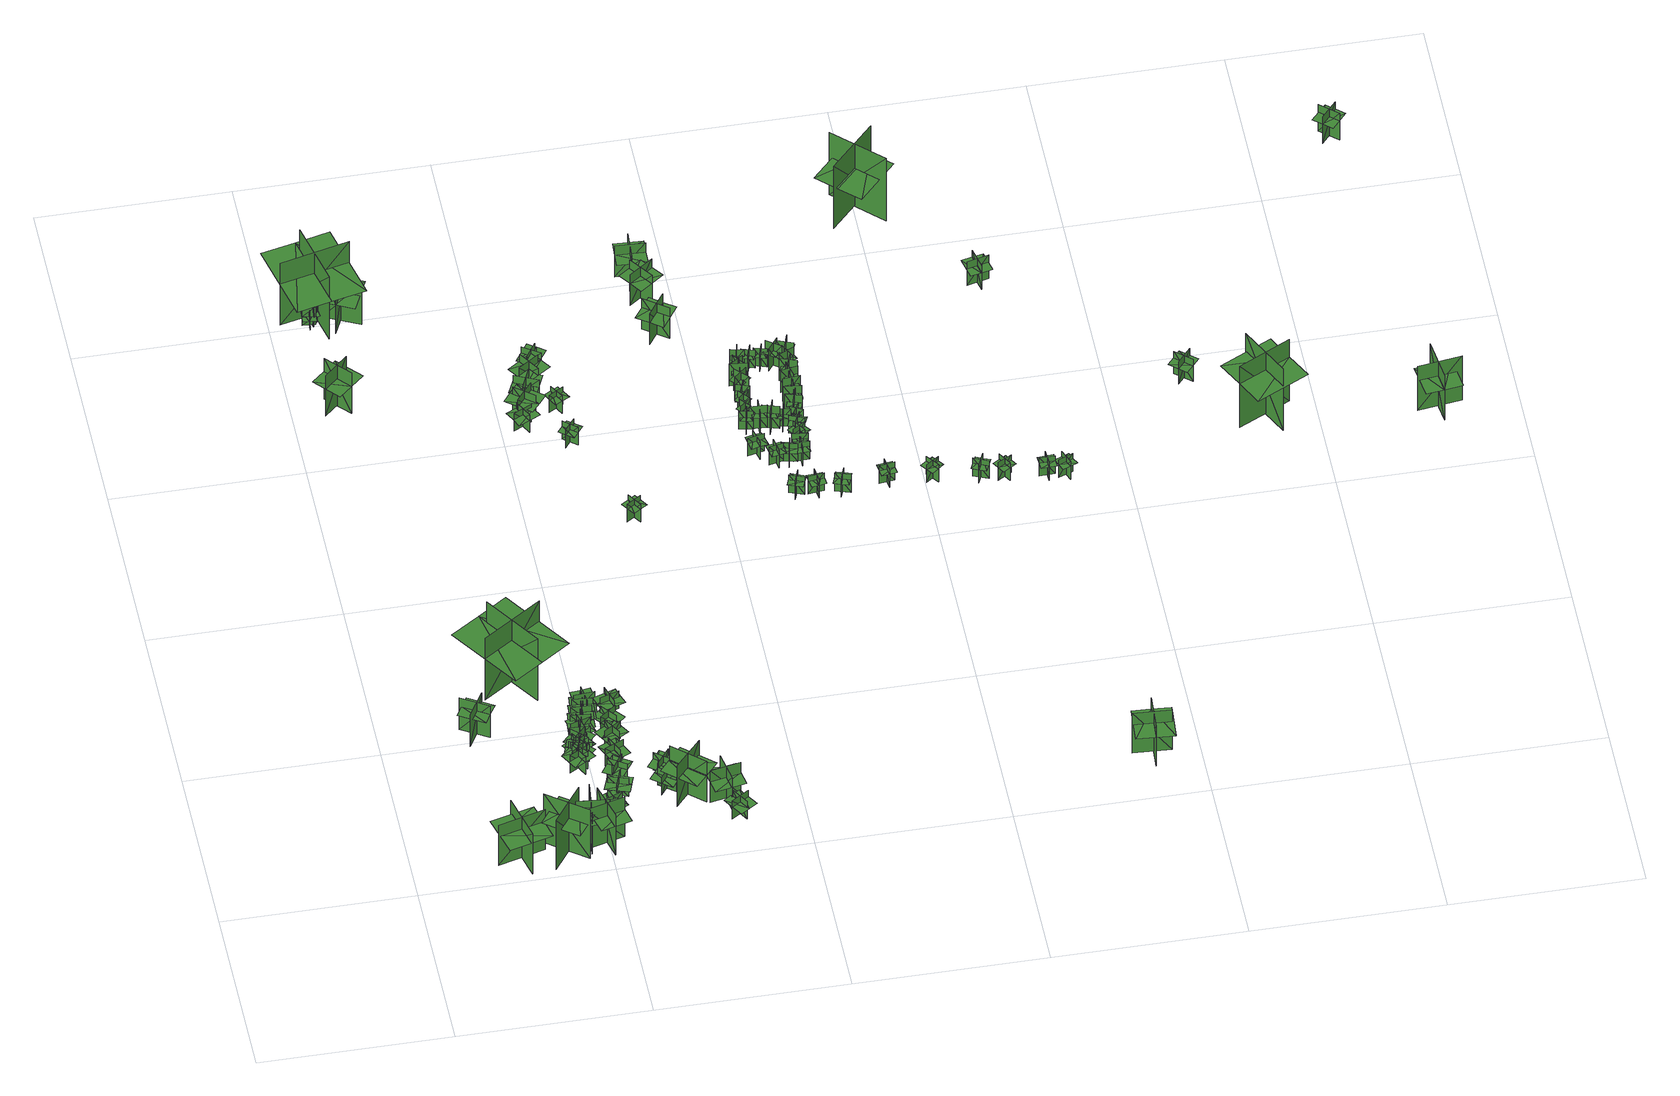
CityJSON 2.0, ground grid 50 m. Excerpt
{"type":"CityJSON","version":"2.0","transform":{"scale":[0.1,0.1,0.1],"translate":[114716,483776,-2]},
"CityObjects":{
"tree1":{"type":"SolitaryVegetationObject","geometry":[{"type":"MultiSurface","lod":"1","boundaries":[[[0,1,2]],[[0,2,3]],[[4,5,6]],[[4,6,7]],[[8,9,10]],[[8,10,11]],[[8,11,12]],[[8,12,13]]]}]},
"tree2":{"type":"SolitaryVegetationObject","geometry":[{"type":"MultiSurface","lod":"1","boundaries":[[[14,15,16]],[[14,16,17]],[[18,19,20]],[[18,20,21]],[[22,23,24]],[[22,24,25]],[[22,26,27]],[[22,27,23]]]}]},
"tree3":{"type":"SolitaryVegetationObject","geometry":[{"type":"MultiSurface","lod":"1","boundaries":[[[28,29,30]],[[28,30,31]],[[32,33,34]],[[32,34,35]],[[36,37,38]],[[36,38,39]],[[36,39,40]],[[36,40,41]]]}]},
"tree4":{"type":"SolitaryVegetationObject","geometry":[{"type":"MultiSurface","lod":"1","boundaries":[[[42,43,44]],[[42,44,45]],[[46,47,48]],[[46,48,49]],[[50,51,52]],[[50,52,53]],[[50,53,54]],[[50,54,55]]]}]},
"tree5":{"type":"SolitaryVegetationObject","geometry":[{"type":"MultiSurface","lod":"1","boundaries":[[[56,57,58]],[[56,58,59]],[[60,61,62]],[[60,62,63]],[[64,65,66]],[[64,66,67]],[[64,67,68]],[[64,68,69]]]}]},
"tree6":{"type":"SolitaryVegetationObject","geometry":[{"type":"MultiSurface","lod":"1","boundaries":[[[70,71,72]],[[70,72,73]],[[74,75,76]],[[74,76,77]],[[78,79,80]],[[78,80,81]],[[78,81,82]],[[78,82,83]]]}]},
"tree7":{"type":"SolitaryVegetationObject","geometry":[{"type":"MultiSurface","lod":"1","boundaries":[[[84,85,86]],[[84,86,87]],[[88,89,90]],[[88,90,91]],[[92,93,94]],[[92,94,95]],[[92,95,96]],[[92,96,97]]]}]},
"tree8":{"type":"SolitaryVegetationObject","geometry":[{"type":"MultiSurface","lod":"1","boundaries":[[[98,99,100]],[[98,100,101]],[[102,103,104]],[[102,104,105]],[[106,107,108]],[[106,108,109]],[[106,109,110]],[[106,110,111]]]}]},
"tree9":{"type":"SolitaryVegetationObject","geometry":[{"type":"MultiSurface","lod":"1","boundaries":[[[112,113,114]],[[112,114,115]],[[116,117,118]],[[116,118,119]],[[120,121,122]],[[120,122,123]],[[120,123,124]],[[120,124,125]]]}]},
"tree10":{"type":"SolitaryVegetationObject","geometry":[{"type":"MultiSurface","lod":"1","boundaries":[[[126,127,128]],[[126,128,129]],[[130,131,132]],[[130,132,133]],[[134,135,136]],[[134,136,137]],[[134,137,138]],[[134,138,139]]]}]},
"tree11":{"type":"SolitaryVegetationObject","geometry":[{"type":"MultiSurface","lod":"1","boundaries":[[[140,141,142]],[[140,142,143]],[[144,145,146]],[[144,146,147]],[[148,149,150]],[[148,150,151]],[[148,151,152]],[[148,152,153]]]}]},
"tree12":{"type":"SolitaryVegetationObject","geometry":[{"type":"MultiSurface","lod":"1","boundaries":[[[154,155,156]],[[154,156,157]],[[158,159,160]],[[158,160,161]],[[162,163,164]],[[162,164,165]],[[162,165,166]],[[162,166,167]]]}]},
"tree13":{"type":"SolitaryVegetationObject","geometry":[{"type":"MultiSurface","lod":"1","boundaries":[[[168,169,170]],[[168,170,171]],[[172,173,174]],[[172,174,175]],[[176,177,178]],[[176,178,179]],[[176,179,180]],[[176,180,181]]]}]},
"tree14":{"type":"SolitaryVegetationObject","geometry":[{"type":"MultiSurface","lod":"1","boundaries":[[[182,183,184]],[[182,184,185]],[[186,187,188]],[[186,188,189]],[[190,191,192]],[[190,192,193]],[[190,193,194]],[[190,194,195]]]}]},
"tree15":{"type":"SolitaryVegetationObject","geometry":[{"type":"MultiSurface","lod":"1","boundaries":[[[196,197,198]],[[196,198,199]],[[200,201,202]],[[200,202,203]],[[204,205,206]],[[204,206,207]],[[204,208,209]],[[204,209,205]]]}]},
"tree16":{"type":"SolitaryVegetationObject","geometry":[{"type":"MultiSurface","lod":"1","boundaries":[[[210,211,212]],[[210,212,213]],[[214,215,216]],[[214,216,217]],[[218,219,220]],[[218,220,221]],[[218,221,222]],[[218,222,223]]]}]},
"tree17":{"type":"SolitaryVegetationObject","geometry":[{"type":"MultiSurface","lod":"1","boundaries":[[[224,225,226]],[[224,226,227]],[[228,229,230]],[[228,230,231]],[[232,233,234]],[[232,234,235]],[[232,235,236]],[[232,236,237]]]}]},
"tree18":{"type":"SolitaryVegetationObject","geometry":[{"type":"MultiSurface","lod":"1","boundaries":[[[238,239,240]],[[238,240,241]],[[242,243,244]],[[242,244,245]],[[246,247,248]],[[246,248,249]],[[246,249,250]],[[246,250,251]]]}]},
"tree19":{"type":"SolitaryVegetationObject","geometry":[{"type":"MultiSurface","lod":"1","boundaries":[[[252,253,254]],[[252,254,255]],[[256,257,258]],[[256,258,259]],[[260,261,262]],[[260,262,263]],[[260,263,264]],[[260,264,265]]]}]},
"tree20":{"type":"SolitaryVegetationObject","geometry":[{"type":"MultiSurface","lod":"1","boundaries":[[[266,267,268]],[[266,268,269]],[[270,271,272]],[[270,272,273]],[[274,275,276]],[[274,276,277]],[[274,277,278]],[[274,278,279]]]}]},
"tree21":{"type":"SolitaryVegetationObject","geometry":[{"type":"MultiSurface","lod":"1","boundaries":[[[280,281,282]],[[280,282,283]],[[284,285,286]],[[284,286,287]],[[288,289,290]],[[288,290,291]],[[288,291,292]],[[288,292,293]]]}]},
"tree22":{"type":"SolitaryVegetationObject","geometry":[{"type":"MultiSurface","lod":"1","boundaries":[[[294,295,296]],[[294,296,297]],[[298,299,300]],[[298,300,301]],[[302,303,304]],[[302,304,305]],[[302,305,306]],[[302,306,307]]]}]},
"tree23":{"type":"SolitaryVegetationObject","geometry":[{"type":"MultiSurface","lod":"1","boundaries":[[[308,309,310]],[[308,310,311]],[[312,313,314]],[[312,314,315]],[[316,317,318]],[[316,318,319]],[[316,319,320]],[[316,320,321]]]}]},
"tree24":{"type":"SolitaryVegetationObject","geometry":[{"type":"MultiSurface","lod":"1","boundaries":[[[322,323,324]],[[322,324,325]],[[326,327,328]],[[326,328,329]],[[330,331,327]],[[330,327,326]],[[332,333,323]],[[332,323,322]],[[322,323,334]],[[322,334,335]],[[322,336,337]],[[322,337,323]]]}]},
"tree25":{"type":"SolitaryVegetationObject","geometry":[{"type":"MultiSurface","lod":"1","boundaries":[[[338,339,340]],[[338,340,341]],[[342,343,344]],[[342,344,345]],[[346,347,343]],[[346,343,342]],[[348,349,339]],[[348,339,338]],[[338,339,350]],[[338,350,351]],[[338,352,353]],[[338,353,339]]]}]},
"tree26":{"type":"SolitaryVegetationObject","geometry":[{"type":"MultiSurface","lod":"1","boundaries":[[[354,355,356]],[[354,356,357]],[[358,359,360]],[[358,360,361]],[[362,363,364]],[[362,364,365]],[[362,365,366]],[[362,366,367]]]}]},
"tree27":{"type":"SolitaryVegetationObject","geometry":[{"type":"MultiSurface","lod":"1","boundaries":[[[368,369,370]],[[368,370,371]],[[372,373,374]],[[372,374,375]],[[376,377,373]],[[376,373,372]],[[378,379,369]],[[378,369,368]],[[368,369,380]],[[368,380,381]],[[368,382,383]],[[368,383,369]]]}]},
"tree28":{"type":"SolitaryVegetationObject","geometry":[{"type":"MultiSurface","lod":"1","boundaries":[[[384,385,386]],[[384,386,387]],[[388,389,390]],[[388,390,391]],[[392,393,394]],[[392,394,395]],[[392,395,396]],[[392,396,397]]]}]},
"tree29":{"type":"SolitaryVegetationObject","geometry":[{"type":"MultiSurface","lod":"1","boundaries":[[[398,399,400]],[[398,400,401]],[[402,403,404]],[[402,404,405]],[[406,407,408]],[[406,408,409]],[[406,409,410]],[[406,410,411]]]}]},
"tree30":{"type":"SolitaryVegetationObject","geometry":[{"type":"MultiSurface","lod":"1","boundaries":[[[412,413,414]],[[412,414,415]],[[416,417,418]],[[416,418,419]],[[420,421,422]],[[420,422,423]],[[420,423,424]],[[420,424,425]]]}]},
"tree31":{"type":"SolitaryVegetationObject","geometry":[{"type":"MultiSurface","lod":"1","boundaries":[[[426,427,428]],[[426,428,429]],[[430,431,432]],[[430,432,433]],[[434,435,436]],[[434,436,437]],[[434,437,438]],[[434,438,439]]]}]},
"tree32":{"type":"SolitaryVegetationObject","geometry":[{"type":"MultiSurface","lod":"1","boundaries":[[[440,441,442]],[[440,442,443]],[[444,445,446]],[[444,446,447]],[[448,449,450]],[[448,450,451]],[[448,451,452]],[[448,452,453]]]}]},
"tree33":{"type":"SolitaryVegetationObject","geometry":[{"type":"MultiSurface","lod":"1","boundaries":[[[454,455,456]],[[454,456,457]],[[458,459,460]],[[458,460,461]],[[462,463,464]],[[462,464,465]],[[462,463,466]],[[462,466,467]]]}]},
"tree34":{"type":"SolitaryVegetationObject","geometry":[{"type":"MultiSurface","lod":"1","boundaries":[[[468,469,470]],[[468,470,471]],[[472,473,474]],[[472,474,475]],[[476,477,478]],[[476,478,479]],[[476,477,480]],[[476,480,481]]]}]},
"tree35":{"type":"SolitaryVegetationObject","geometry":[{"type":"MultiSurface","lod":"1","boundaries":[[[482,483,484]],[[482,484,485]],[[486,487,488]],[[486,488,489]],[[490,491,492]],[[490,492,493]],[[490,493,494]],[[490,494,495]]]}]},
"tree36":{"type":"SolitaryVegetationObject","geometry":[{"type":"MultiSurface","lod":"1","boundaries":[[[496,497,498]],[[496,498,499]],[[500,501,502]],[[500,502,503]],[[504,505,506]],[[504,506,507]],[[504,507,508]],[[504,508,509]]]}]},
"tree37":{"type":"SolitaryVegetationObject","geometry":[{"type":"MultiSurface","lod":"1","boundaries":[[[510,511,512]],[[510,512,513]],[[514,515,516]],[[514,516,517]],[[518,519,520]],[[518,520,521]],[[518,521,522]],[[518,522,523]]]}]},
"tree38":{"type":"SolitaryVegetationObject","geometry":[{"type":"MultiSurface","lod":"1","boundaries":[[[524,525,526]],[[524,526,527]],[[528,529,530]],[[528,530,531]],[[532,533,534]],[[532,534,535]],[[532,535,536]],[[532,536,537]]]}]},
"tree39":{"type":"SolitaryVegetationObject","geometry":[{"type":"MultiSurface","lod":"1","boundaries":[[[538,539,540]],[[538,540,541]],[[542,543,544]],[[542,544,545]],[[546,547,548]],[[546,548,549]],[[546,549,550]],[[546,550,551]]]}]},
"tree40":{"type":"SolitaryVegetationObject","geometry":[{"type":"MultiSurface","lod":"1","boundaries":[[[552,553,554]],[[552,554,555]],[[556,557,558]],[[556,558,559]],[[560,561,562]],[[560,562,563]],[[560,563,564]],[[560,564,565]]]}]},
"tree41":{"type":"SolitaryVegetationObject","geometry":[{"type":"MultiSurface","lod":"1","boundaries":[[[566,567,568]],[[566,568,569]],[[570,571,572]],[[570,572,573]],[[574,575,576]],[[574,576,577]],[[574,577,578]],[[574,578,579]]]}]},
"tree42":{"type":"SolitaryVegetationObject","geometry":[{"type":"MultiSurface","lod":"1","boundaries":[[[580,581,582]],[[580,582,583]],[[584,585,586]],[[584,586,587]],[[588,589,590]],[[588,590,591]],[[588,591,592]],[[588,592,593]]]}]},
"tree43":{"type":"SolitaryVegetationObject","geometry":[{"type":"MultiSurface","lod":"1","boundaries":[[[594,595,596]],[[594,596,597]],[[598,599,600]],[[598,600,601]],[[602,603,604]],[[602,604,605]],[[602,605,606]],[[602,606,607]]]}]},
"tree44":{"type":"SolitaryVegetationObject","geometry":[{"type":"MultiSurface","lod":"1","boundaries":[[[608,609,610]],[[608,610,611]],[[612,613,614]],[[612,614,615]],[[616,617,618]],[[616,618,619]],[[616,619,620]],[[616,620,621]]]}]},
"tree45":{"type":"SolitaryVegetationObject","geometry":[{"type":"MultiSurface","lod":"1","boundaries":[[[622,623,624]],[[622,624,625]],[[626,627,628]],[[626,628,629]],[[630,631,632]],[[630,632,633]],[[630,633,634]],[[630,634,635]]]}]},
"tree46":{"type":"SolitaryVegetationObject","geometry":[{"type":"MultiSurface","lod":"1","boundaries":[[[636,637,638]],[[636,638,639]],[[640,641,642]],[[640,642,643]],[[644,645,646]],[[644,646,647]],[[644,647,648]],[[644,648,649]]]}]},
"tree47":{"type":"SolitaryVegetationObject","geometry":[{"type":"MultiSurface","lod":"1","boundaries":[[[650,651,652]],[[650,652,653]],[[654,655,656]],[[654,656,657]],[[658,659,660]],[[658,660,661]],[[658,661,662]],[[658,662,663]]]}]},
"tree48":{"type":"SolitaryVegetationObject","geometry":[{"type":"MultiSurface","lod":"1","boundaries":[[[664,665,666]],[[664,666,667]],[[668,669,670]],[[668,670,671]],[[672,673,674]],[[672,674,675]],[[672,675,676]],[[672,676,677]]]}]},
"tree49":{"type":"SolitaryVegetationObject","geometry":[{"type":"MultiSurface","lod":"1","boundaries":[[[678,679,680]],[[678,680,681]],[[682,683,684]],[[682,684,685]],[[686,687,688]],[[686,688,689]],[[686,689,690]],[[686,690,691]]]}]},
"tree50":{"type":"SolitaryVegetationObject","geometry":[{"type":"MultiSurface","lod":"1","boundaries":[[[692,693,694]],[[692,694,695]],[[696,697,698]],[[696,698,699]],[[700,701,702]],[[700,702,703]],[[700,703,704]],[[700,704,705]]]}]},
"tree51":{"type":"SolitaryVegetationObject","geometry":[{"type":"MultiSurface","lod":"1","boundaries":[[[706,707,708]],[[706,708,709]],[[710,711,712]],[[710,712,713]],[[714,715,716]],[[714,716,717]],[[714,717,718]],[[714,718,719]]]}]},
"tree52":{"type":"SolitaryVegetationObject","geometry":[{"type":"MultiSurface","lod":"1","boundaries":[[[720,721,722]],[[720,722,723]],[[724,725,726]],[[724,726,727]],[[728,729,730]],[[728,730,731]],[[728,731,732]],[[728,732,733]]]}]},
"tree53":{"type":"SolitaryVegetationObject","geometry":[{"type":"MultiSurface","lod":"1","boundaries":[[[734,735,736]],[[734,736,737]],[[738,739,740]],[[738,740,741]],[[742,743,744]],[[742,744,745]],[[742,745,746]],[[742,746,747]]]}]},
"tree54":{"type":"SolitaryVegetationObject","geometry":[{"type":"MultiSurface","lod":"1","boundaries":[[[748,749,750]],[[748,750,751]],[[752,753,754]],[[752,754,755]],[[756,757,758]],[[756,758,759]],[[756,759,760]],[[756,760,761]]]}]},
"tree55":{"type":"SolitaryVegetationObject","geometry":[{"type":"MultiSurface","lod":"1","boundaries":[[[762,763,764]],[[762,764,765]],[[766,767,768]],[[766,768,769]],[[770,771,772]],[[770,772,773]],[[770,773,774]],[[770,774,775]]]}]},
"tree56":{"type":"SolitaryVegetationObject","geometry":[{"type":"MultiSurface","lod":"1","boundaries":[[[776,777,778]],[[776,778,779]],[[780,781,782]],[[780,782,783]],[[784,785,786]],[[784,786,787]],[[784,787,788]],[[784,788,789]]]}]},
"tree57":{"type":"SolitaryVegetationObject","geometry":[{"type":"MultiSurface","lod":"1","boundaries":[[[790,791,792]],[[790,792,793]],[[794,795,796]],[[794,796,797]],[[798,799,800]],[[798,800,801]],[[798,801,802]],[[798,802,803]]]}]},
"tree58":{"type":"SolitaryVegetationObject","geometry":[{"type":"MultiSurface","lod":"1","boundaries":[[[804,805,806]],[[804,806,807]],[[808,809,810]],[[808,810,811]],[[812,813,814]],[[812,814,815]],[[812,815,816]],[[812,816,817]]]}]},
"tree59":{"type":"SolitaryVegetationObject","geometry":[{"type":"MultiSurface","lod":"1","boundaries":[[[818,819,820]],[[818,820,821]],[[822,823,824]],[[822,824,825]],[[826,827,828]],[[826,828,829]],[[826,829,830]],[[826,830,831]]]}]},
"tree60":{"type":"SolitaryVegetationObject","geometry":[{"type":"MultiSurface","lod":"1","boundaries":[[[832,833,834]],[[832,834,835]],[[836,837,838]],[[836,838,839]],[[840,841,842]],[[840,842,843]],[[840,843,844]],[[840,844,845]]]}]},
"tree61":{"type":"SolitaryVegetationObject","geometry":[{"type":"MultiSurface","lod":"1","boundaries":[[[846,847,848]],[[846,848,849]],[[850,851,852]],[[850,852,853]],[[854,855,856]],[[854,856,857]],[[854,857,858]],[[854,858,859]]]}]},
"tree62":{"type":"SolitaryVegetationObject","geometry":[{"type":"MultiSurface","lod":"1","boundaries":[[[860,861,862]],[[860,862,863]],[[864,865,866]],[[864,866,867]],[[868,869,870]],[[868,870,871]],[[868,871,872]],[[868,872,873]]]}]},
"tree63":{"type":"SolitaryVegetationObject","geometry":[{"type":"MultiSurface","lod":"1","boundaries":[[[874,875,876]],[[874,876,877]],[[878,879,880]],[[878,880,881]],[[882,883,884]],[[882,884,885]],[[882,885,886]],[[882,886,887]]]}]},
"tree64":{"type":"SolitaryVegetationObject","geometry":[{"type":"MultiSurface","lod":"1","boundaries":[[[888,889,890]],[[888,890,891]],[[892,893,894]],[[892,894,895]],[[896,897,898]],[[896,898,899]],[[896,899,900]],[[896,900,901]]]}]},
"tree65":{"type":"SolitaryVegetationObject","geometry":[{"type":"MultiSurface","lod":"1","boundaries":[[[902,903,904]],[[902,904,905]],[[906,907,908]],[[906,908,909]],[[910,911,912]],[[910,912,913]],[[910,913,914]],[[910,914,915]]]}]},
"tree66":{"type":"SolitaryVegetationObject","geometry":[{"type":"MultiSurface","lod":"1","boundaries":[[[916,917,918]],[[916,918,919]],[[920,921,922]],[[920,922,923]],[[924,925,926]],[[924,926,927]],[[924,927,928]],[[924,928,929]]]}]},
"tree67":{"type":"SolitaryVegetationObject","geometry":[{"type":"MultiSurface","lod":"1","boundaries":[[[930,931,932]],[[930,932,933]],[[934,935,936]],[[934,936,937]],[[938,939,940]],[[938,940,941]],[[938,941,942]],[[938,942,943]]]}]},
"tree68":{"type":"SolitaryVegetationObject","geometry":[{"type":"MultiSurface","lod":"1","boundaries":[[[944,945,946]],[[944,946,947]],[[948,949,950]],[[948,950,951]],[[952,953,954]],[[952,954,955]],[[952,955,956]],[[952,956,957]]]}]},
"tree69":{"type":"SolitaryVegetationObject","geometry":[{"type":"MultiSurface","lod":"1","boundaries":[[[958,959,960]],[[958,960,961]],[[962,963,964]],[[962,964,965]],[[966,967,968]],[[966,968,969]],[[966,969,970]],[[966,970,971]]]}]},
"tree70":{"type":"SolitaryVegetationObject","geometry":[{"type":"MultiSurface","lod":"1","boundaries":[[[972,973,974]],[[972,974,975]],[[976,977,978]],[[976,978,979]],[[980,981,982]],[[980,982,983]],[[980,983,984]],[[980,984,985]]]}]},
"tree71":{"type":"SolitaryVegetationObject","geometry":[{"type":"MultiSurface","lod":"1","boundaries":[[[986,987,988]],[[986,988,989]],[[990,991,992]],[[990,992,993]],[[994,995,996]],[[994,996,997]],[[994,997,998]],[[994,998,999]]]}]},
"tree72":{"type":"SolitaryVegetationObject","geometry":[{"type":"MultiSurface","lod":"1","boundaries":[[[1000,1001,1002]],[[1000,1002,1003]],[[1004,1005,1006]],[[1004,1006,1007]],[[1008,1009,1010]],[[1008,1010,1011]],[[1008,1011,1012]],[[1008,1012,1013]]]}]},
"tree73":{"type":"SolitaryVegetationObject","geometry":[{"type":"MultiSurface","lod":"1","boundaries":[[[1014,1015,1016]],[[1014,1016,1017]],[[1018,1019,1020]],[[1018,1020,1021]],[[1022,1023,1024]],[[1022,1024,1025]],[[1022,1025,1026]],[[1022,1026,1027]]]}]},
"tree74":{"type":"SolitaryVegetationObject","geometry":[{"type":"MultiSurface","lod":"1","boundaries":[[[1028,1029,1030]],[[1028,1030,1031]],[[1032,1033,1034]],[[1032,1034,1035]],[[1036,1037,1038]],[[1036,1038,1039]],[[1036,1039,1040]],[[1036,1040,1041]]]}]},
"tree75":{"type":"SolitaryVegetationObject","geometry":[{"type":"MultiSurface","lod":"1","boundaries":[[[1042,1043,1044]],[[1042,1044,1045]],[[1046,1047,1048]],[[1046,1048,1049]],[[1050,1051,1052]],[[1050,1052,1053]],[[1050,1053,1054]],[[1050,1054,1055]]]}]},
"tree76":{"type":"SolitaryVegetationObject","geometry":[{"type":"MultiSurface","lod":"1","boundaries":[[[1056,1057,1058]],[[1056,1058,1059]],[[1060,1061,1062]],[[1060,1062,1063]],[[1064,1065,1066]],[[1064,1066,1067]],[[1064,1067,1068]],[[1064,1068,1069]]]}]},
"tree77":{"type":"SolitaryVegetationObject","geometry":[{"type":"MultiSurface","lod":"1","boundaries":[[[1070,1071,1072]],[[1070,1072,1073]],[[1074,1075,1076]],[[1074,1076,1077]],[[1078,1079,1080]],[[1078,1080,1081]],[[1078,1081,1082]],[[1078,1082,1083]]]}]},
"tree78":{"type":"SolitaryVegetationObject","geometry":[{"type":"MultiSurface","lod":"1","boundaries":[[[1084,1085,1086]],[[1084,1086,1087]],[[1088,1089,1090]],[[1088,1090,1091]],[[1092,1093,1094]],[[1092,1094,1095]],[[1092,1095,1096]],[[1092,1096,1097]]]}]},
"tree79":{"type":"SolitaryVegetationObject","geometry":[{"type":"MultiSurface","lod":"1","boundaries":[[[1098,1099,1100]],[[1098,1100,1101]],[[1102,1103,1104]],[[1102,1104,1105]],[[1106,1107,1108]],[[1106,1108,1109]],[[1106,1109,1110]],[[1106,1110,1111]]]}]},
"tree80":{"type":"SolitaryVegetationObject","geometry":[{"type":"MultiSurface","lod":"1","boundaries":[[[1112,1113,1114]],[[1112,1114,1115]],[[1116,1117,1118]],[[1116,1118,1119]],[[1120,1121,1122]],[[1120,1122,1123]],[[1120,1123,1124]],[[1120,1124,1125]]]}]},
"tree81":{"type":"SolitaryVegetationObject","geometry":[{"type":"MultiSurface","lod":"1","boundaries":[[[1126,1127,1128]],[[1126,1128,1129]],[[1130,1131,1132]],[[1130,1132,1133]],[[1134,1135,1136]],[[1134,1136,1137]],[[1134,1137,1138]],[[1134,1138,1139]]]}]},
"tree82":{"type":"SolitaryVegetationObject","geometry":[{"type":"MultiSurface","lod":"1","boundaries":[[[1140,1141,1142]],[[1140,1142,1143]],[[1144,1145,1146]],[[1144,1146,1147]],[[1148,1149,1150]],[[1148,1150,1151]],[[1148,1151,1152]],[[1148,1152,1153]]]}]},
"tree83":{"type":"SolitaryVegetationObject","geometry":[{"type":"MultiSurface","lod":"1","boundaries":[[[1154,1155,1156]],[[1154,1156,1157]],[[1158,1159,1160]],[[1158,1160,1161]],[[1162,1163,1164]],[[1162,1164,1165]],[[1162,1165,1166]],[[1162,1166,1167]]]}]},
"tree84":{"type":"SolitaryVegetationObject","geometry":[{"type":"MultiSurface","lod":"1","boundaries":[[[1168,1169,1170]],[[1168,1170,1171]],[[1172,1173,1174]],[[1172,1174,1175]],[[1176,1177,1178]],[[1176,1178,1179]],[[1176,1179,1180]],[[1176,1180,1181]]]}]},
"tree85":{"type":"SolitaryVegetationObject","geometry":[{"type":"MultiSurface","lod":"1","boundaries":[[[1182,1183,1184]],[[1182,1184,1185]],[[1186,1187,1188]],[[1186,1188,1189]],[[1190,1191,1192]],[[1190,1192,1193]],[[1190,1193,1194]],[[1190,1194,1195]]]}]},
"tree86":{"type":"SolitaryVegetationObject","geometry":[{"type":"MultiSurface","lod":"1","boundaries":[[[1196,1197,1198]],[[1196,1198,1199]],[[1200,1201,1202]],[[1200,1202,1203]],[[1204,1205,1206]],[[1204,1206,1207]],[[1204,1208,1209]],[[1204,1209,1205]]]}]},
"tree87":{"type":"SolitaryVegetationObject","geometry":[{"type":"MultiSurface","lod":"1","boundaries":[[[1210,1211,1212]],[[1210,1212,1213]],[[1214,1215,1216]],[[1214,1216,1217]],[[1218,1219,1220]],[[1218,1220,1221]],[[1218,1221,1222]],[[1218,1222,1223]]]}]},
"tree88":{"type":"SolitaryVegetationObject","geometry":[{"type":"MultiSurface","lod":"1","boundaries":[[[1224,1225,1226]],[[1224,1226,1227]],[[1228,1229,1230]],[[1228,1230,1231]],[[1232,1233,1234]],[[1232,1234,1235]],[[1232,1235,1236]],[[1232,1236,1237]]]}]},
"tree89":{"type":"SolitaryVegetationObject","geometry":[{"type":"MultiSurface","lod":"1","boundaries":[[[1238,1239,1240]],[[1238,1240,1241]],[[1242,1243,1244]],[[1242,1244,1245]],[[1246,1247,1248]],[[1246,1248,1249]],[[1246,1249,1250]],[[1246,1250,1251]]]}]},
"tree90":{"type":"SolitaryVegetationObject","geometry":[{"type":"MultiSurface","lod":"1","boundaries":[[[1252,1253,1254]],[[1252,1254,1255]],[[1256,1257,1258]],[[1256,1258,1259]],[[1260,1261,1262]],[[1260,1262,1263]],[[1260,1263,1264]],[[1260,1264,1265]]]}]},
"tree91":{"type":"SolitaryVegetationObject","geometry":[{"type":"MultiSurface","lod":"1","boundaries":[[[1266,1267,1268]],[[1266,1268,1269]],[[1270,1271,1272]],[[1270,1272,1273]],[[1274,1275,1276]],[[1274,1276,1277]],[[1274,1277,1278]],[[1274,1278,1279]]]}]},
"tree92":{"type":"SolitaryVegetationObject","geometry":[{"type":"MultiSurface","lod":"1","boundaries":[[[1280,1281,1282]],[[1280,1282,1283]],[[1284,1285,1286]],[[1284,1286,1287]],[[1288,1289,1290]],[[1288,1290,1291]],[[1288,1291,1292]],[[1288,1292,1293]]]}]}
},
"vertices":[
[259,138,10],[292,13,10],[292,13,150],[259,138,150],[214,58,10],[338,91,10],[338,91,150],[214,58,150],[219,59,111],[233,5,111],[347,35,111],[333,89,111],[319,144,111],[204,114,111],
[206,547,5],[277,505,5],[277,505,115],[206,547,115],[223,484,5],[265,555,5],[265,555,115],[223,484,115],[212,543,87],[277,505,87],[294,533,87],[229,571,87],[196,515,87],[261,477,87],
[441,40,10],[338,116,10],[338,116,181],[441,40,181],[428,121,10],[428,121,181],[352,18,181],[352,18,10],[428,121,127],[385,152,127],[325,70,127],[367,39,127],[410,7,127],[471,89,127],
[449,53,11],[461,157,11],[461,157,151],[449,53,151],[501,95,11],[501,95,151],[397,107,151],[397,107,11],[501,95,107],[506,139,107],[423,148,107],[418,105,107],[413,61,107],[496,52,107],
[505,36,15],[478,138,15],[478,138,154],[505,36,154],[539,94,15],[539,94,154],[437,68,154],[437,68,15],[539,94,110],[528,137,110],[447,115,110],[458,73,110],[469,31,110],[550,52,110],
[288,630,11],[288,630,228],[443,734,228],[443,734,11],[314,753,11],[314,753,228],[415,604,228],[415,604,11],[299,776,158],[221,724,158],[347,538,158],[424,590,158],[502,643,158],[376,829,158],
[502,173,11],[502,173,73],[551,193,73],[551,193,11],[516,206,11],[516,206,73],[536,158,73],[536,158,11],[513,213,53],[489,203,53],[513,144,53],[538,154,53],[562,164,53],[538,223,53],
[460,384,3],[460,384,65],[486,337,65],[486,337,3],[494,374,3],[494,374,65],[449,349,65],[449,349,3],[501,377,45],[488,401,45],[432,370,45],[445,347,45],[458,323,45],[514,354,45],
[458,394,3],[458,394,65],[494,355,65],[494,355,3],[494,392,3],[494,392,65],[456,357,65],[456,357,3],[500,397,45],[482,417,45],[435,373,45],[453,354,45],[471,334,45],[518,377,45],
[469,364,3],[469,364,65],[487,414,65],[487,414,3],[454,397,3],[454,397,65],[503,379,65],[503,379,3],[447,399,45],[438,374,45],[498,352,45],[507,377,45],[516,403,45],[456,425,45],
[496,379,3],[496,379,65],[466,423,65],[466,423,3],[461,386,3],[461,386,65],[503,416,65],[503,416,3],[454,382,45],[470,360,45],[522,396,45],[507,418,45],[492,440,45],[439,404,45],
[466,440,3],[466,440,65],[504,402,65],[504,402,3],[502,439,3],[502,439,65],[466,402,65],[466,402,3],[508,445,45],[488,464,45],[444,418,45],[463,399,45],[482,380,45],[527,426,45],
[464,444,3],[464,444,65],[517,441,65],[517,441,3],[491,467,3],[491,467,65],[488,416,65],[488,416,3],[491,475,45],[465,477,45],[461,413,45],[488,411,45],[515,410,45],[518,474,45],
[559,266,13],[559,266,75],[541,215,75],[541,215,13],[574,233,13],[574,233,75],[525,250,75],[525,250,13],[582,230,55],[590,255,55],[530,276,55],[521,251,55],[512,226,55],[573,205,55],
[82,1680,7],[145,1737,7],[145,1737,149],[82,1680,149],[147,1677,7],[90,1740,7],[90,1740,149],[147,1677,149],[147,1677,103],[90,1740,103],[55,1709,103],[113,1646,103],[182,1708,103],[124,1772,103],
[471,457,3],[471,457,65],[522,471,65],[523,471,3],[489,488,3],[489,488,65],[503,438,65],[503,438,3],[487,495,45],[462,488,45],[478,426,45],[504,433,45],[530,440,45],[513,502,45],
[503,510,3],[503,510,65],[498,457,65],[498,457,3],[526,482,3],[526,482,65],[474,486,65],[474,486,3],[533,481,45],[536,508,45],[472,513,45],[470,487,45],[467,460,45],[531,454,45],
[581,285,12],[581,285,74],[536,315,74],[536,315,12],[545,279,12],[545,279,74],[574,322,74],[574,322,12],[541,273,54],[563,258,54],[599,311,54],[576,326,54],[554,341,54],[518,287,54],
[509,538,3],[509,538,65],[506,484,65],[506,484,3],[533,511,3],[533,511,65],[481,513,65],[481,513,3],[541,510,45],[542,537,45],[478,540,45],[477,513,45],[475,486,45],[539,483,45],
[586,371,11],[586,371,73],[537,349,73],[537,349,11],[572,337,11],[572,337,73],[551,384,73],[551,384,11],[575,330,53],[600,341,53],[573,400,53],[549,388,53],[525,377,53],[551,319,53],
[517,563,3],[517,563,65],[512,510,65],[512,510,3],[540,535,3],[540,535,65],[488,540,65],[488,540,3],[548,534,45],[550,561,45],[486,567,45],[484,540,45],[481,514,45],[545,507,45],
[496,552,3],[496,552,65],[549,557,65],[549,557,3],[519,579,3],[519,579,65],[525,528,65],[525,528,3],[519,587,45],[492,585,45],[498,521,45],[525,523,45],[552,526,45],[545,590,45],
[582,401,10],[582,401,72],[554,447,72],[554,447,10],[547,410,10],[547,410,72],[591,437,72],[591,437,10],[540,406,51],[554,383,51],[609,417,51],[595,440,51],[581,462,51],[526,429,51],
[99,1983,37],[102,2017,37],[84,2019,37],[82,1985,37],[83,2001,37],[117,1998,37],[117,2000,68],[84,2003,68],[84,2003,6],[117,2000,6],[100,1983,6],[103,2017,6],[102,2017,68],[99,1983,68],[116,1982,37],[119,2016,37],
[124,2014,37],[91,2006,37],[95,1989,37],[128,1997,37],[112,1994,37],[104,2027,37],[102,2026,68],[110,1993,68],[110,1993,5],[102,2026,5],[124,2015,5],[91,2008,5],[91,2006,68],[124,2014,68],[120,2031,37],[87,2023,37],
[590,500,3],[590,500,65],[548,466,65],[548,466,3],[586,464,3],[586,464,65],[553,504,65],[553,504,3],[591,458,45],[611,475,45],[570,525,45],[550,508,45],[529,490,45],[570,441,45],
[133,2030,36],[100,2019,36],[106,2003,37],[138,2013,37],[123,2009,36],[112,2041,36],[110,2040,68],[121,2008,68],[121,2008,5],[110,2040,5],[132,2031,5],[100,2021,5],[100,2019,68],[133,2030,68],[127,2046,37],[95,2036,37],
[31,2017,3],[31,2017,220],[213,2060,220],[213,2060,3],[100,2123,3],[100,2123,220],[141,1948,220],[141,1948,3],[93,2150,149],[2,2129,149],[54,1910,149],[145,1932,149],[236,1953,149],[185,2172,149],
[590,511,8],[590,511,70],[574,562,70],[574,562,8],[558,528,8],[558,528,70],[607,543,70],[607,543,8],[551,526,50],[559,500,50],[620,519,50],[612,545,50],[604,570,50],[543,551,50],
[656,223,12],[656,223,74],[689,266,74],[689,266,12],[653,259,12],[653,259,74],[693,228,74],[693,228,12],[646,264,53],[630,243,53],[681,204,53],[697,225,53],[713,246,53],[663,285,53],
[695,282,10],[695,282,72],[652,314,72],[652,314,10],[659,278,10],[659,278,72],[690,319,72],[690,319,10],[654,271,51],[676,255,51],[714,307,51],[693,323,51],[671,339,51],[633,287,51],
[138,2025,3],[229,1983,3],[229,1983,142],[138,2025,142],[161,1963,3],[203,2053,3],[203,2053,142],[161,1963,142],[161,1963,103],[206,1941,103],[248,2031,103],[203,2053,103],[158,2074,103],[115,1984,103],
[682,253,8],[762,183,8],[762,183,149],[682,253,149],[687,181,8],[757,260,8],[757,260,149],[687,181,149],[680,250,102],[760,180,102],[795,220,102],[715,290,102],[731,148,102],[652,218,102],
[850,195,8],[770,180,8],[770,180,118],[850,195,118],[804,226,8],[819,145,8],[819,145,118],[804,226,118],[850,197,81],[769,182,81],[777,142,81],[857,157,81],[763,215,81],[844,230,81],
[858,142,8],[858,142,70],[813,113,70],[813,113,8],[849,106,8],[849,106,70],[822,150,70],[822,150,8],[854,100,50],[876,114,50],[842,168,50],[819,154,50],[797,139,50],[831,85,50],
[834,227,0],[834,227,62],[781,235,62],[781,235,0],[805,206,0],[805,206,62],[812,257,62],[812,257,0],[804,199,42],[830,195,42],[839,258,42],[813,262,42],[787,266,42],[777,203,42],
[542,1568,18],[542,1568,80],[566,1520,80],[566,1520,18],[576,1556,18],[576,1556,80],[530,1533,80],[530,1533,18],[583,1559,60],[571,1583,60],[514,1555,60],[526,1531,60],[537,1507,60],[595,1535,60],
[586,1615,17],[586,1615,95],[544,1563,95],[544,1563,17],[590,1570,17],[590,1570,95],[540,1610,95],[540,1610,17],[598,1564,70],[619,1590,70],[556,1640,70],[535,1614,70],[514,1588,70],[577,1538,70],
[548,1649,17],[548,1649,95],[609,1621,95],[609,1621,17],[591,1664,17],[591,1664,95],[564,1605,95],[564,1605,17],[595,1673,70],[564,1687,70],[531,1614,70],[561,1600,70],[592,1586,70],[625,1659,70],
[670,1485,20],[643,1450,20],[643,1450,82],[670,1485,82],[641,1482,20],[676,1454,20],[676,1454,82],[641,1482,82],[641,1482,64],[627,1464,64],[662,1437,64],[676,1454,64],[690,1472,64],[655,1499,64],
[577,1715,20],[577,1715,97],[614,1659,97],[614,1659,20],[621,1705,20],[621,1705,97],[567,1669,97],[567,1669,20],[629,1711,72],[610,1739,72],[544,1694,72],[563,1666,72],[581,1638,72],[648,1683,72],
[783,1195,17],[746,1170,17],[746,1170,79],[783,1195,79],[755,1201,17],[779,1164,17],[779,1164,79],[755,1201,79],[755,1201,62],[736,1189,62],[760,1152,62],[779,1164,62],[797,1176,62],[773,1213,62],
[665,1603,17],[626,1581,17],[626,1581,78],[665,1603,78],[636,1611,17],[658,1572,17],[658,1572,78],[636,1611,78],[636,1611,61],[617,1600,61],[639,1561,61],[658,1572,61],[678,1583,61],[656,1622,61],
[589,1755,20],[589,1755,82],[633,1725,82],[633,1725,20],[624,1761,20],[624,1761,82],[596,1718,82],[596,1718,20],[629,1767,62],[607,1782,62],[571,1729,62],[593,1714,62],[615,1699,62],[651,1752,62],
[968,1782,16],[905,1827,16],[905,1827,123],[968,1782,123],[960,1833,16],[915,1770,16],[915,1770,123],[960,1833,123],[960,1833,93],[928,1856,93],[883,1792,93],[915,1770,93],[946,1747,93],[991,1810,93],
[901,1962,17],[946,1899,17],[946,1899,125],[901,1962,125],[892,1911,17],[955,1956,17],[955,1956,125],[892,1911,125],[892,1911,95],[914,1879,95],[978,1924,95],[955,1956,95],[933,1987,95],[870,1942,95],
[1124,1348,21],[1081,1338,21],[1081,1338,82],[1124,1348,82],[1099,1364,21],[1109,1321,21],[1109,1321,82],[1099,1364,82],[1099,1364,65],[1078,1359,65],[1087,1316,65],[1109,1321,65],[1131,1325,65],[1121,1368,65],
[912,2052,17],[908,1974,17],[908,1974,125],[912,2052,125],[873,2017,17],[951,2013,17],[951,2013,125],[873,2017,125],[873,2017,94],[871,1979,94],[949,1975,94],[951,2013,94],[953,2052,94],[875,2056,94],
[1111,1426,22],[1076,1433,22],[1076,1433,84],[1111,1426,84],[1099,1446,22],[1099,1446,84],[1091,1411,84],[1091,1411,22],[1098,1444,64],[1083,1448,64],[1077,1419,64],[1092,1416,64],[1107,1413,64],[1113,1441,64],
[1168,1167,22],[1182,1205,22],[1182,1205,84],[1168,1167,84],[1195,1179,22],[1157,1193,22],[1157,1193,84],[1195,1179,84],[1195,1179,68],[1202,1197,68],[1164,1212,68],[1157,1193,68],[1150,1175,68],[1188,1160,68],
[1086,1474,22],[1109,1446,22],[1109,1446,84],[1086,1474,84],[1084,1450,22],[1084,1450,84],[1112,1472,84],[1112,1472,22],[1085,1451,64],[1094,1439,64],[1117,1457,64],[1107,1469,64],[1098,1481,64],[1075,1462,64],
[1167,1306,21],[1127,1298,21],[1127,1298,83],[1167,1306,83],[1142,1322,21],[1150,1282,21],[1150,1282,83],[1142,1322,83],[1142,1322,67],[1123,1319,67],[1131,1278,67],[1150,1282,67],[1170,1286,67],[1162,1326,67],
[1087,1504,22],[1111,1477,22],[1111,1477,84],[1087,1504,84],[1086,1480,22],[1086,1480,84],[1113,1504,84],[1113,1504,22],[1087,1481,64],[1097,1470,64],[1119,1489,64],[1108,1500,64],[1098,1512,64],[1077,1492,64],
[1147,1427,21],[1102,1429,21],[1102,1429,99],[1147,1427,99],[1127,1449,21],[1127,1449,99],[1125,1404,99],[1125,1404,21],[1127,1447,74],[1108,1448,74],[1107,1412,74],[1125,1411,74],[1144,1410,74],[1146,1446,74],
[1085,1527,22],[1119,1515,22],[1119,1515,84],[1085,1527,84],[1095,1506,22],[1095,1506,84],[1107,1539,84],[1107,1539,22],[1095,1507,64],[1109,1502,64],[1120,1529,64],[1105,1534,64],[1091,1539,64],[1081,1512,64],
[1119,1567,21],[1086,1537,21],[1086,1537,98],[1119,1567,98],[1089,1568,21],[1089,1568,98],[1120,1535,98],[1120,1535,21],[1090,1567,74],[1076,1554,74],[1101,1528,74],[1115,1541,74],[1129,1553,74],[1104,1580,74],
[1174,1280,21],[1183,1320,21],[1183,1320,83],[1174,1280,83],[1199,1296,21],[1159,1306,21],[1159,1306,83],[1199,1296,83],[1199,1296,67],[1203,1315,67],[1163,1325,67],[1159,1306,67],[1154,1286,67],[1194,1277,67],
[1126,1581,21],[1081,1587,21],[1081,1587,98],[1126,1581,98],[1108,1605,21],[1108,1605,98],[1102,1560,98],[1102,1560,21],[1108,1603,73],[1089,1606,73],[1084,1570,73],[1103,1567,73],[1121,1565,73],[1126,1600,73],
[1204,1180,21],[1245,1185,21],[1245,1185,83],[1204,1180,83],[1228,1161,21],[1223,1202,21],[1223,1202,83],[1228,1161,83],[1228,1161,66],[1247,1164,66],[1243,1204,66],[1223,1202,66],[1203,1200,66],[1208,1159,66],
[1176,1418,21],[1133,1431,21],[1133,1431,98],[1176,1418,98],[1163,1444,21],[1163,1444,98],[1149,1401,98],[1149,1401,21],[1162,1443,73],[1144,1448,73],[1133,1414,73],[1151,1408,73],[1169,1403,73],[1180,1437,73],
[1117,1601,21],[1097,1631,21],[1097,1631,83],[1117,1601,83],[1121,1624,21],[1121,1624,83],[1091,1604,83],[1091,1604,21],[1120,1624,63],[1112,1636,63],[1088,1620,63],[1096,1607,63],[1105,1595,63],[1129,1611,63],
[1230,1300,21],[1189,1299,21],[1189,1299,83],[1230,1300,83],[1208,1320,21],[1209,1279,21],[1209,1279,83],[1208,1320,83],[1208,1320,67],[1188,1320,67],[1189,1279,67],[1209,1279,67],[1229,1280,67],[1227,1321,67],
[1094,1650,21],[1129,1642,21],[1129,1642,83],[1094,1650,83],[1106,1630,21],[1106,1630,83],[1114,1665,83],[1114,1665,21],[1106,1631,63],[1121,1627,63],[1128,1655,63],[1113,1659,63],[1098,1663,63],[1092,1634,63],
[1191,1332,22],[1231,1327,22],[1231,1327,84],[1191,1332,84],[1209,1308,22],[1214,1349,22],[1214,1349,84],[1209,1308,84],[1209,1308,67],[1229,1306,67],[1234,1346,67],[1214,1349,67],[1195,1351,67],[1189,1311,67],
[1190,1440,21],[1182,1404,21],[1182,1404,83],[1190,1440,83],[1169,1427,21],[1169,1427,83],[1205,1419,83],[1205,1419,21],[1171,1426,63],[1167,1412,63],[1196,1405,63],[1199,1420,63],[1202,1435,63],[1174,1441,63],
[1203,1377,21],[1225,1342,21],[1225,1342,83],[1203,1377,83],[1197,1347,21],[1231,1370,21],[1231,1370,83],[1197,1347,83],[1197,1347,67],[1208,1331,67],[1242,1353,67],[1231,1370,67],[1220,1386,67],[1186,1364,67],
[1196,1398,21],[1233,1381,21],[1233,1381,83],[1196,1398,83],[1207,1370,21],[1224,1407,21],[1224,1407,83],[1207,1370,83],[1207,1370,67],[1225,1362,67],[1242,1399,67],[1224,1407,67],[1206,1415,67],[1189,1378,67],
[1156,1637,20],[1122,1649,20],[1122,1649,82],[1156,1637,82],[1146,1658,20],[1146,1658,82],[1134,1624,82],[1134,1624,20],[1145,1657,62],[1131,1662,62],[1122,1635,62],[1136,1630,62],[1150,1625,62],[1160,1652,62],
[1309,1166,21],[1270,1179,21],[1270,1179,83],[1309,1166,83],[1295,1193,21],[1282,1154,21],[1282,1154,83],[1295,1193,83],[1295,1193,66],[1277,1199,66],[1263,1160,66],[1282,1154,66],[1301,1148,66],[1314,1187,66],
[1226,1436,21],[1209,1404,21],[1209,1404,83],[1226,1436,83],[1203,1428,21],[1203,1428,83],[1235,1412,83],[1235,1412,21],[1204,1428,63],[1197,1414,63],[1223,1401,63],[1230,1414,63],[1237,1428,63],[1211,1441,63],
[1213,1431,20],[1226,1474,20],[1226,1474,98],[1213,1431,98],[1239,1446,20],[1239,1446,98],[1196,1458,98],[1196,1458,20],[1238,1446,73],[1243,1464,73],[1208,1474,73],[1203,1456,73],[1198,1438,73],[1233,1428,73],
[1186,1636,20],[1152,1647,20],[1152,1647,82],[1186,1636,82],[1175,1657,20],[1175,1657,82],[1164,1623,82],[1164,1623,20],[1175,1656,62],[1161,1661,62],[1152,1633,62],[1166,1628,62],[1181,1624,62],[1189,1651,62],
[1243,1480,21],[1198,1485,21],[1198,1485,98],[1243,1480,98],[1225,1504,21],[1225,1504,98],[1219,1459,98],[1219,1459,21],[1224,1502,73],[1206,1504,73],[1201,1468,73],[1220,1466,73],[1239,1464,73],[1243,1500,73],
[1202,1511,21],[1246,1515,21],[1246,1515,98],[1202,1511,98],[1224,1492,21],[1224,1492,98],[1221,1536,98],[1221,1536,21],[1224,1493,73],[1243,1495,73],[1240,1531,73],[1221,1529,73],[1202,1528,73],[1205,1492,73],
[1230,1524,21],[1220,1568,21],[1220,1568,98],[1230,1524,98],[1246,1549,21],[1246,1549,98],[1202,1540,98],[1202,1540,21],[1244,1549,73],[1240,1567,73],[1205,1560,73],[1209,1541,73],[1213,1523,73],[1248,1531,73],
[1213,1656,20],[1187,1620,20],[1187,1620,97],[1213,1656,97],[1184,1651,20],[1184,1651,97],[1220,1625,97],[1220,1625,20],[1185,1650,72],[1174,1635,72],[1203,1614,72],[1214,1629,72],[1225,1644,72],[1196,1666,72],
[1248,1567,21],[1206,1583,21],[1206,1583,98],[1248,1567,98],[1236,1595,21],[1236,1595,98],[1220,1553,98],[1220,1553,21],[1235,1593,73],[1218,1600,73],[1205,1566,73],[1222,1559,73],[1240,1553,73],[1253,1587,73],
[1249,1615,21],[1208,1596,21],[1208,1596,98],[1249,1615,98],[1221,1626,21],[1221,1626,98],[1240,1585,98],[1240,1585,21],[1222,1624,73],[1205,1616,73],[1220,1583,73],[1237,1591,73],[1254,1599,73],[1239,1632,73],
[1225,1617,21],[1240,1660,21],[1240,1660,98],[1225,1617,98],[1252,1630,21],[1252,1630,98],[1210,1645,98],[1210,1645,21],[1250,1631,73],[1257,1648,73],[1223,1660,73],[1216,1643,73],[1210,1625,73],[1244,1613,73],
[1406,1167,19],[1400,1207,19],[1400,1207,81],[1406,1167,81],[1424,1191,19],[1383,1185,19],[1383,1185,81],[1424,1191,81],[1424,1191,65],[1421,1210,65],[1381,1205,65],[1383,1185,65],[1386,1166,65],[1426,1171,65],
[1504,1198,18],[1529,1165,18],[1529,1165,80],[1504,1198,80],[1500,1168,18],[1533,1192,18],[1533,1192,80],[1500,1168,80],[1500,1168,64],[1512,1152,64],[1545,1177,64],[1533,1192,64],[1521,1208,64],[1488,1184,64],
[1928,151,7],[1829,158,7],[1829,158,146],[1928,151,146],[1885,202,7],[1878,102,7],[1878,102,146],[1885,202,146],[1885,202,107],[1835,205,107],[1828,106,107],[1878,102,107],[1928,99,107],[1935,198,107],
[1655,1155,16],[1617,1172,16],[1617,1172,78],[1655,1155,78],[1644,1183,16],[1627,1145,16],[1627,1145,78],[1644,1183,78],[1644,1183,62],[1626,1191,62],[1609,1153,62],[1627,1145,62],[1645,1137,62],[1662,1175,62],
[1684,1174,16],[1705,1139,16],[1705,1139,78],[1684,1174,78],[1676,1145,16],[1712,1166,16],[1712,1166,78],[1676,1145,78],[1676,1145,61],[1686,1128,61],[1722,1149,61],[1712,1166,61],[1702,1183,61],[1666,1162,61],
[1799,1120,17],[1797,1161,17],[1797,1161,79],[1799,1120,79],[1819,1142,17],[1778,1141,17],[1778,1141,79],[1819,1142,79],[1819,1142,63],[1818,1162,63],[1777,1160,63],[1778,1141,63],[1779,1121,63],[1820,1122,63],
[1555,2215,6],[1439,2093,6],[1439,2093,224],[1555,2215,224],[1450,2212,6],[1450,2212,224],[1572,2096,224],[1572,2096,6],[1552,2203,140],[1451,2096,140],[1501,2049,140],[1602,2156,140],[1501,2252,140],[1400,2145,140],
[1837,1153,17],[1852,1115,17],[1852,1115,79],[1837,1153,79],[1825,1126,17],[1863,1141,17],[1863,1141,79],[1825,1126,79],[1825,1126,63],[1832,1107,63],[1871,1122,63],[1863,1141,63],[1856,1159,63],[1818,1144,63],
[1725,1827,17],[1782,1841,17],[1782,1841,99],[1725,1827,99],[1758,1806,17],[1745,1864,17],[1745,1864,99],[1758,1806,99],[1758,1806,76],[1787,1813,76],[1773,1870,76],[1745,1864,76],[1716,1857,76],[1729,1800,76],
[2176,1391,18],[2212,1433,18],[2212,1433,95],[2176,1391,95],[2213,1394,18],[2171,1430,18],[2171,1430,95],[2213,1394,95],[2213,1394,73],[2231,1415,73],[2189,1451,73],[2171,1430,73],[2153,1409,73],[2194,1373,73],
[2402,1189,14],[2333,1328,14],[2333,1328,229],[2402,1189,229],[2435,1287,14],[2297,1218,14],[2297,1218,229],[2435,1287,229],[2435,1287,169],[2401,1356,169],[2262,1287,169],[2297,1218,169],[2331,1148,169],[2470,1217,169],
[2742,1196,14],[2857,1211,14],[2857,1211,169],[2742,1196,169],[2801,1151,14],[2801,1151,169],[2786,1266,169],[2786,1266,14],[2801,1151,120],[2849,1157,120],[2837,1249,120],[2789,1243,120],[2741,1237,120],[2753,1145,120],
[2678,2193,20],[2724,2153,20],[2724,2153,113],[2678,2193,113],[2681,2149,20],[2721,2195,20],[2721,2195,113],[2681,2149,113],[2681,2149,88],[2703,2129,88],[2743,2175,88],[2721,2195,88],[2699,2214,88],[2658,2168,88]
]}
